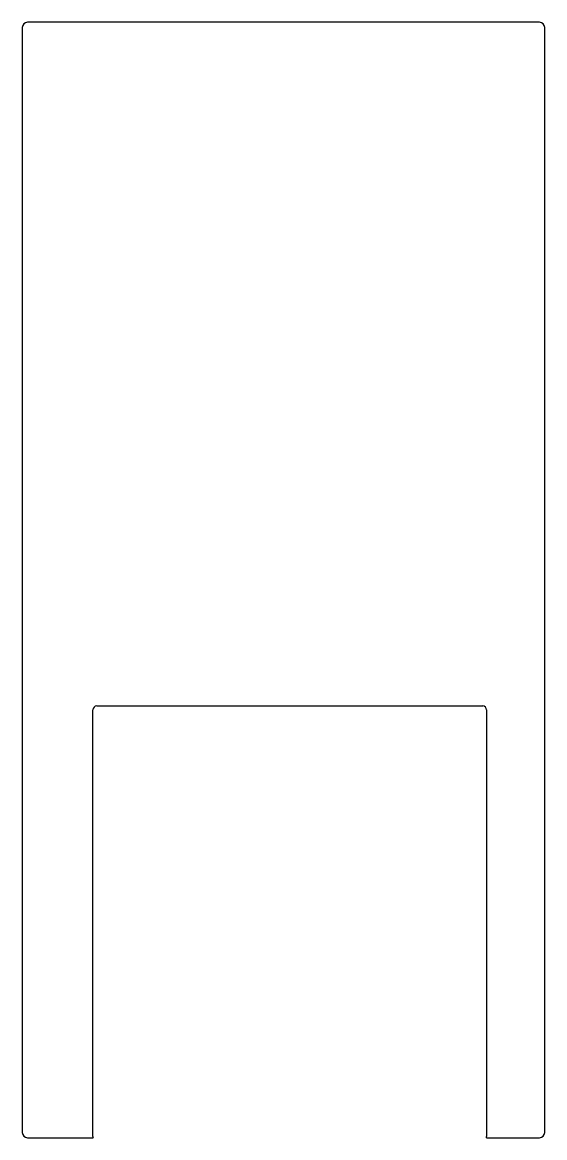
# Model space of a CAD drawing. Header units: millimetres. Extents: x 0 to 398, y 0 to 850.
import ezdxf

# ---------------------------------------------------------------- set-up
doc = ezdxf.new("R2010")
doc.units = ezdxf.units.MM

msp = doc.modelspace()

# ---------------------------------------------------------------- linework, layer by layer
for p, q in [((394, 850, 1.5), (4, 850, 1.5)), ((0, 846, 1.5), (0, 4, 1.5)), ((398, 4, 1.5), (398, 846, 1.5)), ((53.76, 1, 1.5), (53.76, 326, 1.5)), ((56.76, 329, 1.5), (350.76, 329, 1.5)), ((353.76, 326, 1.5), (353.76, 1, 1.5)), ((4, 0, 1.5), (53.93, 0, 1.5)), ((353.59, 0, 1.5), (394, 0, 1.5))]:
    msp.add_line(p, q)
for centre, radius, start, end in [((4, 846, 1.5), 4, 90, 180), ((394, 846, 1.5), 4, 0, 90), ((56.76, 326, 1.5), 3, 90, 180), ((350.76, 326, 1.5), 3, 0, 90), ((4, 4, 1.5), 4, -180, -90), ((56.76, 1, 1.5), 3, -180, -160.52878), ((350.76, 1, 1.5), 3, 340.52878, 360), ((394, 4, 1.5), 4, 270, 360)]:
    msp.add_arc(centre, radius, start, end)

doc.saveas('drawing.dxf')
